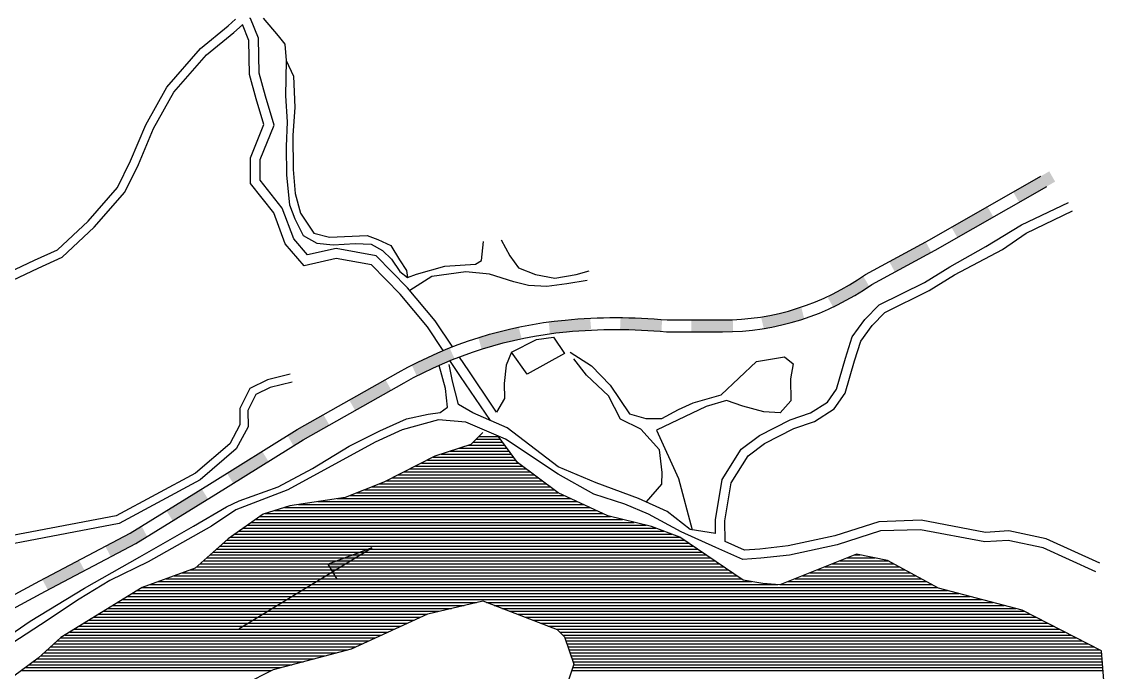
# Model space of a CAD drawing. Extents: x 682046 to 690153, y 7551609 to 7556947.
# Drawn here: x 688876 to 689800, y 7554896 to 7555444 of the extents above; entities that cross this region are included whole.
import ezdxf

# ---------------------------------------------------------------- set-up
doc = ezdxf.new("R2010")
doc.units = 0
doc.header["$LTSCALE"] = 80
doc.header["$MEASUREMENT"] = 0
doc.layers.get('0').update_dxf_attribs({"linetype": 'CONTINUOUS'})
for name, color, linetype in [('HATCH', 150, 'CONTINUOUS'), ('L-FERREA', 6, 'CONTINUOUS'), ('RIO', 4, 'CONTINUOUS'), ('RUA', 7, 'CONTINUOUS')]:
    doc.layers.add(name, color=color, linetype=linetype)

# ---------------------------------------------------------------- blocks, each defined once
blk = doc.blocks.new('*X9')
at = {"color": 0}
for p, q in [((689256.609642, 7555090), (689281.867563, 7555090)), ((689259.109969, 7555092.5), (689280.062045, 7555092.5)), ((689261.610297, 7555095), (689278.256527, 7555095)), ((689237.559853, 7555082.5), (689287.284118, 7555082.5)), ((689245.057301, 7555085), (689285.4786, 7555085)), ((689252.554749, 7555087.5), (689283.673082, 7555087.5)), ((689213.367657, 7555072.5), (689294.804163, 7555072.5)), ((689218.315904, 7555075), (689292.700673, 7555075)), ((689223.264151, 7555077.5), (689290.895154, 7555077.5)), ((689230.062405, 7555080), (689289.089636, 7555080)), ((689193.574669, 7555062.5), (689308.194218, 7555062.5)), ((689198.522916, 7555065), (689304.846704, 7555065)), ((689203.471163, 7555067.5), (689301.499191, 7555067.5)), ((689208.41941, 7555070), (689298.151677, 7555070)), ((689177.908521, 7555055), (689318.23676, 7555055)), ((689183.678175, 7555057.5), (689314.889246, 7555057.5)), ((689188.626422, 7555060), (689311.541732, 7555060)), ((689152.603475, 7555045), (689333.602919, 7555045)), ((689158.929737, 7555047.5), (689328.279301, 7555047.5)), ((689165.255998, 7555050), (689324.931787, 7555050)), ((689171.582259, 7555052.5), (689321.584273, 7555052.5)), ((689097.780806, 7555035), (689355.39413, 7555035)), ((689109.544168, 7555037.5), (689349.946327, 7555037.5)), ((689125.83404, 7555040), (689344.498525, 7555040)), ((689142.123912, 7555042.5), (689339.050722, 7555042.5)), ((689073.488808, 7555025), (689382.749554, 7555025)), ((689077.040543, 7555027.5), (689372.751082, 7555027.5)), ((689081.488848, 7555030), (689366.289735, 7555030)), ((689089.634827, 7555032.5), (689360.841933, 7555032.5)), ((689062.833604, 7555017.5), (689410.943075, 7555017.5)), ((689066.385339, 7555020), (689402.746499, 7555020)), ((689069.937073, 7555022.5), (689392.748027, 7555022.5)), ((689048.979172, 7555007.5), (689434.810908, 7555007.5)), ((689052.1784, 7555010), (689431.123408, 7555010)), ((689055.730134, 7555012.5), (689424.398984, 7555012.5)), ((689059.281869, 7555015), (689417.671029, 7555015)), ((689037.678229, 7554997.5), (689449.560909, 7554997.5)), ((689040.503465, 7555000), (689445.873409, 7555000)), ((689043.328701, 7555002.5), (689442.185909, 7555002.5)), ((689046.153936, 7555005), (689438.498408, 7555005)), ((689029.202523, 7554990), (689460.623409, 7554990)), ((689032.027758, 7554992.5), (689456.935909, 7554992.5)), ((689034.852994, 7554995), (689453.248409, 7554995)), ((689565.965933, 7554990), (689607.01349, 7554990)), ((689572.245624, 7554992.5), (689595.836104, 7554992.5)), ((689578.525315, 7554995), (689583.254569, 7554995)), ((689011.573577, 7554980), (689475.37341, 7554980)), ((689018.365281, 7554982.5), (689471.685909, 7554982.5)), ((689023.552052, 7554985), (689467.998409, 7554985)), ((689026.377287, 7554987.5), (689464.310909, 7554987.5)), ((689540.847167, 7554980), (689625.36769, 7554980)), ((689547.126859, 7554982.5), (689620.77914, 7554982.5)), ((689553.40655, 7554985), (689616.19059, 7554985)), ((689559.686241, 7554987.5), (689611.60204, 7554987.5)), ((688984.406759, 7554970), (689513.88705, 7554970)), ((688991.198463, 7554972.5), (689492.029671, 7554972.5)), ((688997.990168, 7554975), (689482.74841, 7554975)), ((689004.781872, 7554977.5), (689479.06091, 7554977.5)), ((689515.728402, 7554970), (689643.72189, 7554970)), ((689522.008093, 7554972.5), (689639.13334, 7554972.5)), ((689528.287785, 7554975), (689634.54479, 7554975)), ((689534.567476, 7554977.5), (689629.95624, 7554977.5)), ((688969.569267, 7554962.5), (689666.348712, 7554962.5)), ((688973.623271, 7554965), (689656.754985, 7554965)), ((688977.677275, 7554967.5), (689648.31044, 7554967.5)), ((688953.353251, 7554952.5), (689249.232641, 7554952.5)), ((688957.407255, 7554955), (689259.815349, 7554955)), ((688961.461259, 7554957.5), (689685.536166, 7554957.5)), ((688965.515263, 7554960), (689675.942439, 7554960)), ((689268.106728, 7554955), (689695.129893, 7554955)), ((689274.627833, 7554952.5), (689704.72362, 7554952.5)), ((688937.137235, 7554942.5), (689212.625113, 7554942.5)), ((688941.191239, 7554945), (689218.109717, 7554945)), ((688945.245243, 7554947.5), (689228.067226, 7554947.5)), ((688949.299247, 7554950), (689238.649933, 7554950)), ((689281.148938, 7554950), (689714.317347, 7554950)), ((689287.670043, 7554947.5), (689721.925286, 7554947.5)), ((689294.191147, 7554945), (689726.770785, 7554945)), ((689300.712252, 7554942.5), (689731.616285, 7554942.5)), ((688924.975224, 7554935), (689196.171304, 7554935)), ((688929.029228, 7554937.5), (689201.655907, 7554937.5)), ((688933.083231, 7554940), (689207.14051, 7554940)), ((689307.233357, 7554940), (689736.461784, 7554940)), ((689313.754461, 7554937.5), (689741.307283, 7554937.5)), ((689320.275566, 7554935), (689746.152783, 7554935)), ((688908.934439, 7554925), (689174.232892, 7554925)), ((688912.813212, 7554927.5), (689179.717495, 7554927.5)), ((688916.867216, 7554930), (689185.202098, 7554930)), ((688920.92122, 7554932.5), (689190.686701, 7554932.5)), ((689326.796671, 7554932.5), (689750.998282, 7554932.5)), ((689329.859926, 7554930), (689755.843781, 7554930)), ((689332.432209, 7554927.5), (689760.689281, 7554927.5)), ((689334.302715, 7554925), (689765.53478, 7554925)), ((688898.010046, 7554915), (689150.788433, 7554915)), ((688900.741145, 7554917.5), (689157.779082, 7554917.5)), ((688903.472243, 7554920), (689163.263685, 7554920)), ((688906.203341, 7554922.5), (689168.748289, 7554922.5)), ((689335.144774, 7554922.5), (689770.380279, 7554922.5)), ((689335.986832, 7554920), (689775.225779, 7554920)), ((689336.828891, 7554917.5), (689780.071278, 7554917.5)), ((689337.670949, 7554915), (689784.916777, 7554915)), ((688886.296423, 7554905), (689113.456958, 7554905)), ((688889.701857, 7554907.5), (689122.789826, 7554907.5)), ((688892.54785, 7554910), (689132.122695, 7554910)), ((688895.278948, 7554912.5), (689141.455564, 7554912.5)), ((689338.513008, 7554912.5), (689786.84044, 7554912.5)), ((689339.355066, 7554910), (689787.035383, 7554910)), ((689340.197124, 7554907.5), (689787.230326, 7554907.5)), ((689341.039183, 7554905), (689787.425269, 7554905)), ((688876.080121, 7554897.5), (689086.958928, 7554897.5)), ((688879.485555, 7554900), (689094.79122, 7554900)), ((688882.890989, 7554902.5), (689104.124089, 7554902.5)), ((689339.959667, 7554897.5), (689788.010099, 7554897.5)), ((689340.798626, 7554900), (689787.815156, 7554900)), ((689341.637584, 7554902.5), (689787.620212, 7554902.5))]:
    blk.add_line(p, q, dxfattribs=at)
blk = doc.blocks.new('ER')
at = {"layer": 'L-FERREA'}
blk.add_solid([(-17.530155, 4.894154), (-17.49992, -5.105801), (17.469685, 4.999977), (17.49992, -4.999977)], dxfattribs=at)

msp = doc.modelspace()

# ---------------------------------------------------------------- linework, layer by layer
at = {"layer": 'L-FERREA'}
for points in [[(687978.508998, 7554323.903671, 0.116283), (688009.600621, 7554365.688737, -0.033078), (688032.361534, 7554410.02242), (688053.829414, 7554441.63828), (688083.231424, 7554477.80127), (688102.728946, 7554497.285839), (688131.11419, 7554517.709605), (688171.620713, 7554544.695976), (688229.985487, 7554578.34554), (688331.826909, 7554636.501915), (688498.527757, 7554733.772552), (688647.355501, 7554826.588179), (688835.533636, 7554943.001919), (688891.668116, 7554973.294161), (688967.639381, 7555013.487492), (689034.654152, 7555054.785788), (689108.611961, 7555100.698682), (689193.772453, 7555148.84953, -0.105423), (689334.562384, 7555193.10075, -0.047135), (689420.340929, 7555193.123041), (689467.118359, 7555193.123041, 0.155524), (689587.602919, 7555231.528344), (689641.547078, 7555260.728649), (689735.523927, 7555314.393978)], [(687984.947848, 7554316.252448, 0.116283), (688018.779078, 7554361.719363, -0.032888), (688040.793168, 7554404.638438), (688061.860354, 7554435.664194), (688090.665057, 7554471.092526), (688109.225744, 7554489.640882), (688136.8085, 7554509.487242), (688176.895821, 7554536.194331), (688234.953356, 7554569.666808), (688336.846547, 7554627.852997), (688503.69464, 7554725.209553), (688652.6242, 7554818.088715), (688840.543043, 7554934.342048), (688896.362751, 7554964.464618), (688972.606134, 7555004.801917), (689039.921471, 7555046.285469), (689113.712181, 7555092.094629), (689198.694316, 7555140.144631, -0.105423), (689335.505584, 7555183.145331, -0.047398), (689419.868299, 7555183.123041), (689467.118359, 7555183.123041, 0.154805), (689592.889846, 7555223.01912), (689646.407345, 7555251.988472), (689740.482827, 7555305.710125)]]:
    msp.add_lwpolyline(points, format="xyb", dxfattribs=at)
at = {"layer": 'RIO'}
for p, q in [((689059.738477, 7554932.929272), (689171.557772, 7555000.937043)), ((689171.557772, 7555000.937043), (689134.646762, 7554987.159241)), ((689142.163771, 7554974.702654), (689134.646762, 7554987.159241))]:
    msp.add_line(p, q, dxfattribs=at)
at = {"layer": 'RIO', "linetype": 'CONTINUOUS'}
for points in [[(689264.974264, 7555098.363526), (689254.887147, 7555088.277731), (689224.621355, 7555078.185699), (689181.679477, 7555056.490199), (689148.914297, 7555043.542118), (689102.308475, 7555036.389541), (689079.899154, 7555029.512123), (689050.350012, 7555008.713032), (689022.40889, 7554983.988437), (688977.769412, 7554967.556818), (688909.2962, 7554925.331149), (688890.28208, 7554907.925954), (688862.072214, 7554887.216504)], [(689799.798374, 7554746.324176), (689786.717962, 7554914.070692), (689719.898817, 7554948.545542), (689649.363964, 7554966.926004), (689606.207407, 7554990.439182), (689580.099882, 7554995.626849), (689515.456051, 7554969.891574), (689501.249944, 7554970.873285), (689484.46817, 7554973.834061), (689431.119127, 7555010.002902), (689407.236298, 7555018.877379), (689370.524181, 7555028.05681), (689328.477231, 7555047.352182), (689294.157296, 7555072.983095), (689278.076272, 7555095.249588)], [(689064.213885, 7554886.078887), (689088.674757, 7554898.36158), (689154.440918, 7554915.978393), (689218.782313, 7554945.306584), (689264.945506, 7554956.21192), (689327.607463, 7554932.189166), (689333.961177, 7554926.013998), (689341.759188, 7554902.862365), (689326.825712, 7554858.362322)]]:
    msp.add_lwpolyline(points, dxfattribs=at)
at = {"layer": 'RIO'}
msp.add_solid([(689134.646762, 7554987.159241), (689138.405267, 7554980.930947), (689171.557772, 7555000.937043)], dxfattribs=at)
at = {"layer": 'RUA'}
for points in [[(688640.656961, 7555117.694747), (688670.106229, 7555124.908709), (688712.144292, 7555132.932222), (688740.284418, 7555140.893822), (688763.925962, 7555151.159222), (688788.085353, 7555166.669098), (688829.886228, 7555204.198984), (688847.299154, 7555216.652402), (688890.257196, 7555236.893715), (688910.496588, 7555246.063104), (688937.479547, 7555271.313277), (688963.308217, 7555300.827696), (688974.778961, 7555324.171288), (688987.516853, 7555354.546115), (689004.579752, 7555385.210425), (689032.02272, 7555416.569499), (689055.085661, 7555435.479183), (689062.405732, 7555442.007946)], [(688640.672633, 7555125.269792), (688668.541012, 7555132.096495), (688710.450742, 7555140.095515), (688737.807883, 7555147.835587), (688760.452646, 7555157.668174), (688783.613666, 7555172.537115), (688825.276756, 7555209.943295), (688843.562632, 7555223.021031), (688887.172434, 7555243.569445), (688906.357349, 7555252.261108), (688932.187117, 7555276.432144), (688957.135786, 7555304.940987), (688968.082198, 7555327.217534), (688980.892805, 7555357.765756), (688998.532669, 7555389.46695), (689026.889529, 7555421.870329), (689050.423062, 7555441.165859), (689056.632347, 7555446.706797)], [(689231.627732, 7555167.511662), (689218.303547, 7555187.427196), (689195.428822, 7555214.802411), (689171.049917, 7555239.647844), (689141.492962, 7555244.963004), (689114.363046, 7555238.802414), (689098.51567, 7555257.210509), (689088.72586, 7555283.334462), (689069.104682, 7555308.237584), (689069.203024, 7555329.895511), (689080.301503, 7555357.848743), (689073.912476, 7555379.599634), (689068.402438, 7555399.950944), (689067.784182, 7555428.881047), (689062.345115, 7555442.155891)], [(689239.69522, 7555170.257811), (689224.901865, 7555192.3693), (689201.535112, 7555220.333348), (689175.088697, 7555247.285855), (689141.30243, 7555253.361562), (689117.370287, 7555247.927115), (689105.710312, 7555261.471181), (689095.985031, 7555287.422942), (689077.349896, 7555311.074581), (689077.428126, 7555328.303037), (689088.999475, 7555357.447267), (689081.835727, 7555381.835628), (689076.611326, 7555401.131938), (689075.981862, 7555430.586504), (689069.150381, 7555447.259741), (689068.698061, 7555447.620068)], [(689079.748346, 7555447.651442), (689092.388344, 7555432.684304), (689097.982165, 7555425.617236), (689099.375332, 7555411.757716), (689105.372038, 7555398.671373), (689106.675084, 7555372.248316), (689104.980477, 7555348.880251), (689105.048107, 7555320.049029), (689106.875174, 7555299.707259), (689111.235005, 7555283.255724), (689122.608595, 7555266.343453), (689135.864161, 7555263.044864), (689167.440844, 7555264.228185), (689176.494334, 7555261.113392), (689187.556614, 7555255.807632), (689194.881681, 7555243.740412), (689200.599468, 7555234.821245), (689201.465815, 7555228.833046), (689209.189544, 7555231.675462), (689232.948101, 7555238.38171), (689258.901397, 7555240.118828), (689263.813418, 7555243.238156), (689265.54044, 7555259.166914)], [(689099.375332, 7555411.757716), (689098.674824, 7555382.023906), (689100.131428, 7555360.262022), (689099.208771, 7555339.2711), (689099.429931, 7555315.101077), (689102.030349, 7555290.16012), (689106.543736, 7555278.369786), (689113.529328, 7555264.419474), (689125.148021, 7555257.755666), (689138.743063, 7555256.340141), (689157.281117, 7555257.580939), (689170.814203, 7555257.091479), (689180.486113, 7555251.69263), (689187.964737, 7555244.286611), (689195.165867, 7555234.071464), (689201.465815, 7555228.833046)], [(689461.293655, 7555013.091071), (689461.101269, 7555024.513668), (689466.96737, 7555058.652658), (689482.727759, 7555084.144548), (689498.25939, 7555095.657132), (689524.146704, 7555109.026512), (689541.225288, 7555114.824285), (689555.752745, 7555123.942327), (689563.169623, 7555134.911756), (689570.737736, 7555161.018996), (689576.530122, 7555178.861698), (689587.19214, 7555193.539342), (689599.168471, 7555205.977626), (689637.497375, 7555224.834414), (689658.747714, 7555237.89343), (689689.039403, 7555255.048602), (689719.253571, 7555273.362264), (689758.74171, 7555292.296642)], [(689785.198409, 7554988.002785), (689739.953397, 7555008.667756), (689708.505499, 7555015.239344), (689688.726861, 7555013.91551), (689634.606425, 7555024.222234), (689598.927822, 7555023.066318), (689561.783406, 7555011.100134), (689522.359869, 7555002.753473), (689498.649605, 7555000.029503), (689485.711974, 7554999.163555), (689469.301781, 7555006.440209), (689469.007606, 7555023.90635), (689474.488723, 7555055.804844), (689488.646259, 7555078.704176), (689502.448563, 7555088.934923), (689527.244287, 7555101.740557), (689544.63897, 7555107.645637), (689561.360267, 7555118.140625), (689570.406282, 7555131.51952), (689578.285645, 7555158.700458), (689583.65301, 7555175.233939), (689593.258472, 7555188.457097), (689603.895633, 7555199.504556), (689641.315154, 7555217.913952), (689662.761083, 7555231.093164), (689703.183005, 7555252.504273), (689723.015464, 7555266.410408), (689762.155196, 7555285.177727)], [(689280.436697, 7555260.708019), (689287.854763, 7555247.25176), (689295.055866, 7555237.036612), (689309.393293, 7555231.484959), (689325.893016, 7555228.403483), (689343.843666, 7555231.465333), (689354.811548, 7555234.524916)], [(689353.021118, 7555226.498496), (689335.997373, 7555223.498685), (689318.911646, 7555221.42491), (689303.493784, 7555222.253324), (689291.196113, 7555225.150948), (689270.740869, 7555231.68841), (689250.595506, 7555233.595691), (689221.985459, 7555229.820353), (689203.491047, 7555217.992591)], [(689289.107096, 7555165.944338), (689284.72195, 7555154.953693), (689282.963936, 7555139.487966), (689283.337253, 7555126.955448), (689276.665792, 7555115.346696), (689273.869359, 7555119.55514)], [(688806.741799, 7554912.56636), (688816.953316, 7554905.599564), (688827.128707, 7554903.081435), (688841.44647, 7554910.438145), (688883.548226, 7554939.249651), (688929.316338, 7554967.106865), (688975.988018, 7554993.424934), (689021.092389, 7555019.238192), (689048.824318, 7555035.490782), (689059.688898, 7555040.616886), (689092.522461, 7555052.412124), (689121.503166, 7555067.948485), (689152.263128, 7555086.80313), (689178.2158, 7555099.737436), (689200.768587, 7555109.644839), (689218.912558, 7555113.658601), (689229.22001, 7555115.148289), (689235.329367, 7555119.556208), (689233.466511, 7555135.427542), (689228.211125, 7555154.743388)], [(689461.293655, 7555013.091071), (689439.807348, 7555016.498232), (689420.348052, 7555031.686183), (689396.315597, 7555042.687944), (689360.493152, 7555055.810645), (689328.536048, 7555069.192062), (689285.558186, 7555102.206338), (689256.564773, 7555114.816098), (689244.451581, 7555121.765525), (689239.46928, 7555141.427924), (689236.738488, 7555155.462807)], [(689271.550567, 7555108.298505), (689246.30774, 7555145.569592), (689237.341998, 7555158.970603)], [(689273.869359, 7555119.55514), (689253.136915, 7555150.166636), (689245.419767, 7555161.701384)], [(689402.929988, 7555039.659958), (689415.89774, 7555054.668891), (689416.21772, 7555064.390549), (689413.958644, 7555083.639825), (689398.235454, 7555101.01789), (689381.161284, 7555109.575315), (689371.106851, 7555129.272852), (689352.484627, 7555146.456878), (689341.851669, 7555160.295549)], [(689461.492811, 7555001.266532), (689432.174694, 7555014.581665), (689404.8544, 7555029.371688), (689384.893651, 7555037.72987), (689358.67844, 7555046.361865), (689328.460465, 7555063.035271), (689284.21324, 7555092.618532), (689250.684626, 7555106.993003), (689227.690057, 7555108.916144), (689197.06371, 7555100.634252), (689174.209865, 7555090.102836), (689100.683494, 7555049.866925), (689056.768405, 7555033.078725), (689036.214703, 7555019.239026), (688982.782915, 7554989.349875), (688950.59465, 7554973.346567), (688924.614726, 7554957.758798), (688892.105763, 7554936.194484), (688792.179868, 7554871.297804)], [(689781.918415, 7554980.821387), (689737.475418, 7555001.12005), (689707.951421, 7555007.289605), (689688.244191, 7555005.970551), (689633.98827, 7555016.303076), (689600.292518, 7555015.211401), (689563.816862, 7555003.460661), (689523.630867, 7554994.952573), (689499.364182, 7554992.164679), (689484.293946, 7554991.15599), (689461.492811, 7555001.266532)]]:
    msp.add_lwpolyline(points, dxfattribs=at)
msp.add_lwpolyline([(689324.574522, 7555178.550318), (689333.877364, 7555164.755106), (689302.458458, 7555147.304102), (689289.107096, 7555165.944338), (689310.269511, 7555176.662664)], close=True, dxfattribs=at)
at = {"layer": 'RUA', "linetype": 'CONTINUOUS'}
for points in [[(689338.564834, 7555165.895698), (689356.79924, 7555154.505859), (689372.457812, 7555138.093492), (689388.633477, 7555113.955543), (689402.48543, 7555110.032569), (689416.078836, 7555109.972385), (689430.121476, 7555117.702462), (689442.360738, 7555123.371787), (689466.072916, 7555130.069529), (689495.737563, 7555158.025737), (689519.467021, 7555162.185224), (689526.555238, 7555156.167808), (689524.496479, 7555143.419697), (689524.758229, 7555125.006759), (689515.741204, 7555114.702986), (689502.083161, 7555115.728868), (689484.301192, 7555120.358821), (689470.384603, 7555125.247494), (689453.249019, 7555120.22047), (689411.496479, 7555100.28718), (689430.134309, 7555059.501876), (689441.466611, 7555016.235117)], [(689102.557898, 7555147.41441), (689083.43329, 7555142.600937), (689068.676164, 7555135.427168), (689060.166469, 7555118.472852), (689060.226966, 7555104.638655), (689051.628352, 7555088.778), (689022.773175, 7555063.975417), (688956.02953, 7555028.122673), (688785.291484, 7554995.581276), (688757.002422, 7554980.154775)], [(689104.237109, 7555140.742668), (689085.801845, 7555136.102696), (689073.779668, 7555130.258447), (689067.053416, 7555116.857381), (689067.114418, 7555102.907809), (689057.073096, 7555084.385992), (689026.68924, 7555058.269428), (688958.35491, 7555021.562214), (688787.638665, 7554989.024971), (688761.302445, 7554974.663387)]]:
    msp.add_lwpolyline(points, dxfattribs=at)

# ---------------------------------------------------------------- block references
at = {"layer": 'HATCH'}
msp.add_blockref('*X9', (0, 0), dxfattribs=at)
at = {"layer": 'L-FERREA'}
for p, rotation in [((689729.901603, 7555305.425547), 29.72845800000001), ((689677.798484, 7555275.672144), 29.72845800000001), ((689625.462956, 7555246.33668), 28.426956), ((689573.440809, 7555216.527399), 29.914854), ((689517.93565, 7555194.268053), 13.789876), ((689338.541798, 7555188.441563), 4.964683999999999), ((689398.485412, 7555189.648213), 357.341705), ((689279.483556, 7555178.277985), 14.687865), ((689223.034993, 7555158.160963), 24.542025), ((689170.199653, 7555129.777271), 29.48438200000001), ((689117.970259, 7555100.246094), 29.48438200000001), ((689066.830943, 7555068.875959), 31.83194699999999), ((689015.811432, 7555037.300652), 31.643726), ((688964.525453, 7555006.183396), 27.881511), ((688911.490458, 7554978.12472), 27.881511)]:
    msp.add_blockref('ER', p, dxfattribs=dict(at, rotation=rotation))
msp.add_blockref('ER', (689458.429595, 7555188.123041), dxfattribs=at)

doc.saveas('drawing.dxf')
